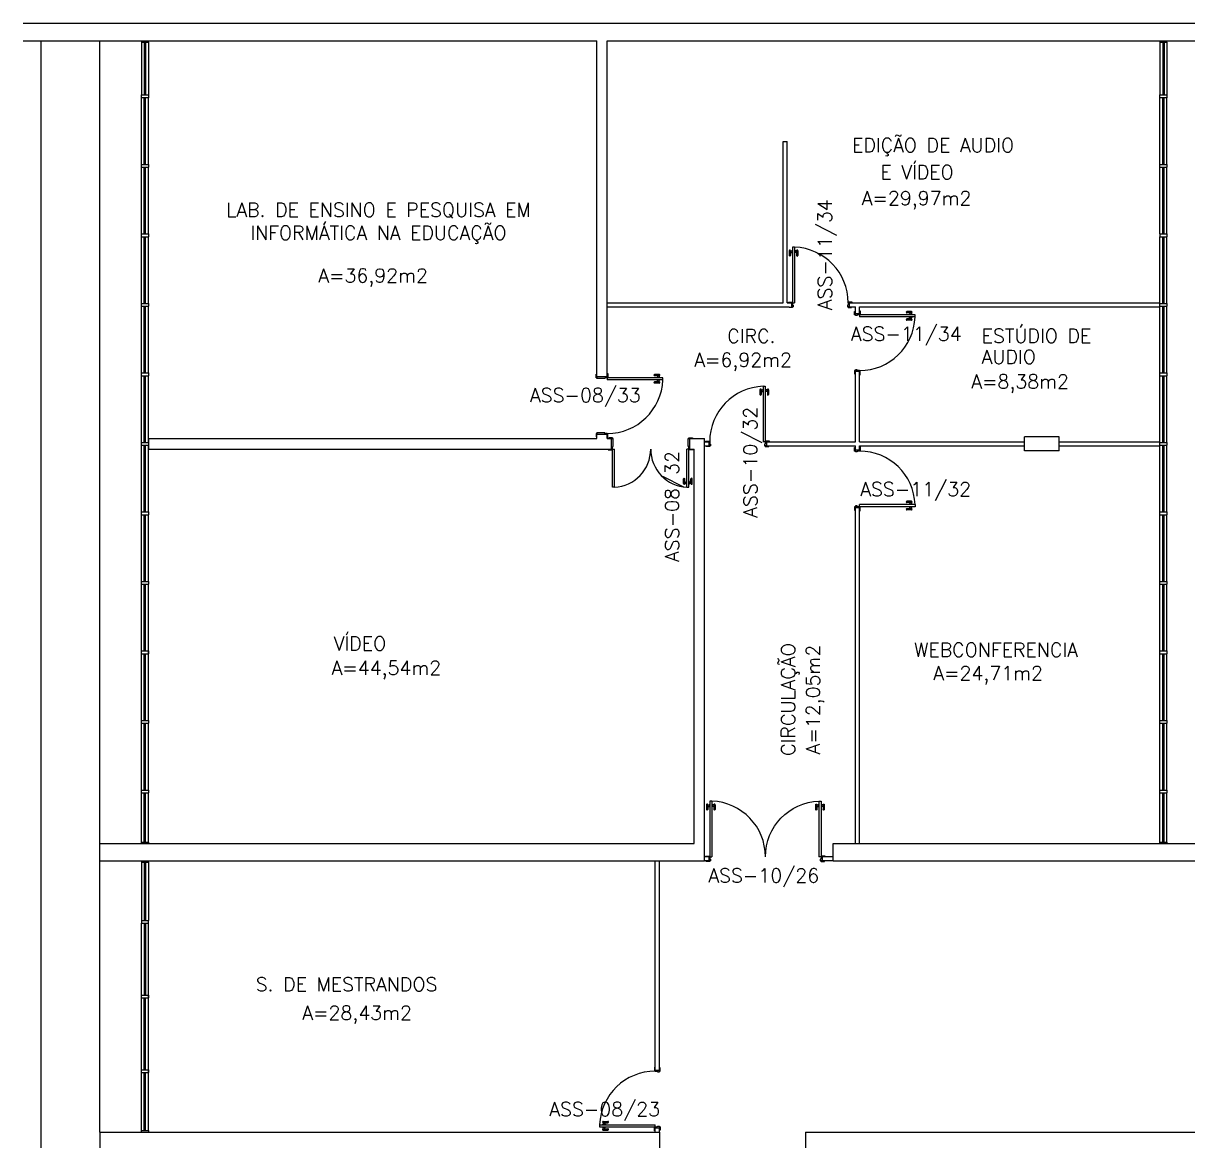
# Model space of a CAD drawing. Extents: x 272.3 to 314.2, y 193.7 to 231.5.
# Drawn here: x 272.27 to 289.02, y 215.4 to 231.48 of the extents above; entities that cross this region are included whole.
import ezdxf

# ---------------------------------------------------------------- set-up
doc = ezdxf.new("R2010")
doc.units = 0
doc.header["$LTSCALE"] = 0.01
for name, color, linetype in [('ALVENARIA', 2, 'CONTINUOUS'), ('AREA', 2, 'CONTINUOUS'), ('DIVISÓRIA', 2, 'CONTINUOUS'), ('ENDEREÇO', 2, 'CONTINUOUS'), ('JANELA', 1, 'CONTINUOUS'), ('MACANETA', 2, 'CONTINUOUS'), ('MARCO', 2, 'CONTINUOUS'), ('PISO', 1, 'CONTINUOUS'), ('PORTA', 2, 'CONTINUOUS'), ('TEXTO', 2, 'CONTINUOUS')]:
    doc.layers.add(name, color=color, linetype=linetype)
doc.styles.add('UNB-100', font='simplex.shx', dxfattribs={"height": 0.4})
doc.styles.add('UNB-200', font='simplex.shx', dxfattribs={"height": 0.3})

# ---------------------------------------------------------------- blocks, each defined once
blk = doc.blocks.new('MACANETA')
at = {"layer": 'MACANETA', "color": 1}
for p, q in [((-0.077, 0.052), (-0.077, 0.12)), ((-0.059, 0.052), (-0.059, 0.12)), ((-0.059, 0.075), (-0.036, 0.075)), ((-0.059, 0.052), (-0.036, 0.052)), ((-0.036, 0.044), (-0.036, 0.084)), ((-0.036, 0.084), (-0.03, 0.084)), ((-0.036, 0.044), (-0.03, 0.044)), ((0.006, 0.084), (0, 0.084)), ((0.006, 0.044), (0, 0.044)), ((0.006, 0.044), (0.006, 0.084)), ((0.029, 0.075), (0.006, 0.075)), ((0.029, 0.052), (0.006, 0.052)), ((0.029, 0.052), (0.029, 0.12)), ((0.047, 0.052), (0.047, 0.12))]:
    blk.add_line(p, q, dxfattribs=at)
for centre, start, end in [((-0.068, 0.12), 90, 180), ((-0.068, 0.052), 180, 270), ((-0.068, 0.12), 0, 90), ((-0.068, 0.052), 270, 0), ((0.038, 0.12), 90, 180), ((0.038, 0.052), 180, 270), ((0.038, 0.12), 0, 90), ((0.038, 0.052), 270, 0)]:
    blk.add_arc(centre, 0.00874, start, end, dxfattribs=at)
blk = doc.blocks.new('DOOR-80')
at = {"layer": 'PORTA'}
for p, q in [((-0.045, -0.8), (-0.045, 0)), ((-0.015, 0), (-0.045, 0)), ((-0.015, -0.8), (-0.015, 0)), ((-0.045, -0.8), (-0.015, -0.8))]:
    blk.add_line(p, q, dxfattribs=at)
at = {"layer": 'PORTA', "color": 1}
blk.add_arc((-0.015, 0), 0.8, 180, 267.8509, dxfattribs=at)
at = {"layer": 'PORTA'}
blk.add_blockref('MACANETA', (-0.015, -0.8), dxfattribs=at)
blk = doc.blocks.new('DOOR80')
at = {"layer": 'PORTA'}
for p, q in [((0.015, -0.8), (0.015, 0)), ((0.015, 0), (0.045, 0)), ((0.045, -0.8), (0.045, 0)), ((0.045, -0.8), (0.015, -0.8))]:
    blk.add_line(p, q, dxfattribs=at)
at = {"layer": 'PORTA', "color": 1}
blk.add_arc((0.015, 0), 0.8, 272.1491, 0, dxfattribs=at)
at = {"layer": 'PORTA'}
blk.add_blockref('MACANETA', (0.045, -0.8), dxfattribs=at)

msp = doc.modelspace()

# ---------------------------------------------------------------- linework, layer by layer
at = {"layer": 'ALVENARIA'}
for p, q in [((272.274, 231.478), (289.324, 231.478)), ((272.274, 231.228), (280.524, 231.228)), ((280.524, 226.393), (280.524, 231.228)), ((280.674, 231.228), (289.324, 231.228)), ((280.674, 226.393), (280.674, 231.228)), ((283.204, 229.778), (283.264, 229.778)), ((280.674, 226.393), (280.524, 226.393)), ((274.074, 225.503), (274.074, 225.353)), ((274.074, 225.503), (280.524, 225.503)), ((280.524, 225.503), (280.524, 225.563)), ((280.674, 225.563), (280.524, 225.563)), ((280.674, 225.503), (280.674, 225.563)), ((280.674, 225.503), (280.734, 225.503)), ((280.734, 225.353), (280.734, 225.503)), ((281.864, 225.353), (281.864, 225.503)), ((281.864, 225.503), (282.074, 225.503)), ((282.074, 219.428), (282.074, 225.503)), ((287.174, 225.528), (286.674, 225.528)), ((286.674, 225.328), (286.674, 225.528)), ((287.174, 225.328), (287.174, 225.528)), ((274.074, 225.353), (280.734, 225.353)), ((281.864, 225.353), (281.924, 225.353)), ((281.924, 219.678), (281.924, 225.353)), ((287.174, 225.328), (286.674, 225.328)), ((273.374, 219.678), (281.924, 219.678)), ((273.374, 219.428), (273.374, 219.678)), ((283.924, 219.678), (289.324, 219.678)), ((283.924, 219.428), (283.924, 219.678)), ((273.374, 219.428), (282.074, 219.428)), ((283.924, 219.428), (289.324, 219.428)), ((273.374, 215.528), (281.424, 215.528)), ((273.374, 215.528), (273.374, 215.278)), ((281.424, 215.528), (281.424, 215.218)), ((283.524, 215.528), (289.324, 215.528)), ((283.524, 215.528), (283.524, 215.278))]:
    msp.add_line(p, q, dxfattribs=at)
at = {"layer": 'DIVISÓRIA'}
for p, q in [((283.204, 227.458), (283.204, 229.778)), ((283.264, 227.458), (283.264, 229.778)), ((283.279, 227.458), (283.279, 227.468)), ((283.279, 227.468), (283.329, 227.468)), ((283.329, 227.468), (283.329, 227.458)), ((284.199, 227.468), (284.149, 227.468)), ((284.149, 227.468), (284.149, 227.458)), ((284.199, 227.458), (284.199, 227.468)), ((280.674, 227.458), (283.204, 227.458)), ((280.674, 227.398), (283.289, 227.398)), ((283.264, 227.458), (283.324, 227.458)), ((283.289, 227.388), (283.289, 227.398)), ((283.339, 227.388), (283.289, 227.388)), ((283.324, 227.458), (283.324, 227.398)), ((283.324, 227.458), (283.329, 227.458)), ((283.324, 227.398), (283.339, 227.398)), ((283.329, 227.458), (283.339, 227.458)), ((283.339, 227.458), (283.339, 227.423)), ((283.339, 227.423), (283.349, 227.423)), ((283.349, 227.398), (283.339, 227.398)), ((283.339, 227.398), (283.339, 227.388)), ((283.349, 227.423), (283.349, 227.398)), ((284.139, 227.423), (284.129, 227.423)), ((284.129, 227.423), (284.129, 227.398)), ((284.129, 227.398), (284.139, 227.398)), ((284.149, 227.458), (284.139, 227.458)), ((284.139, 227.458), (284.139, 227.423)), ((284.139, 227.398), (284.139, 227.388)), ((284.154, 227.398), (284.139, 227.398)), ((284.139, 227.388), (284.189, 227.388)), ((284.154, 227.458), (284.149, 227.458)), ((284.154, 227.458), (284.154, 227.398)), ((284.154, 227.458), (288.624, 227.458)), ((284.154, 227.398), (284.243, 227.398)), ((284.189, 227.388), (284.189, 227.398)), ((284.233, 227.283), (284.233, 227.333)), ((284.233, 227.333), (284.243, 227.333)), ((284.243, 227.298), (284.243, 227.398)), ((284.303, 227.298), (284.243, 227.298)), ((284.243, 227.298), (284.243, 227.283)), ((284.303, 227.398), (288.624, 227.398)), ((284.303, 227.298), (284.303, 227.398)), ((284.303, 227.343), (284.313, 227.343)), ((284.303, 227.298), (284.303, 227.293)), ((284.313, 227.343), (284.313, 227.293)), ((288.624, 227.398), (288.624, 227.458)), ((284.243, 227.283), (284.233, 227.283)), ((284.243, 227.273), (284.243, 227.283)), ((284.268, 227.273), (284.243, 227.273)), ((284.303, 227.283), (284.268, 227.283)), ((284.268, 227.283), (284.268, 227.273)), ((284.313, 227.293), (284.303, 227.293)), ((284.303, 227.293), (284.303, 227.283)), ((284.243, 226.483), (284.233, 226.483)), ((284.233, 226.483), (284.233, 226.433)), ((284.268, 226.493), (284.243, 226.493)), ((284.243, 226.493), (284.243, 226.483)), ((284.243, 226.468), (284.243, 226.483)), ((284.243, 225.458), (284.243, 226.468)), ((284.303, 226.468), (284.243, 226.468)), ((284.268, 226.483), (284.268, 226.493)), ((284.303, 226.483), (284.268, 226.483)), ((284.303, 226.473), (284.303, 226.483)), ((284.313, 226.473), (284.303, 226.473)), ((284.303, 226.468), (284.303, 226.473)), ((284.303, 225.458), (284.303, 226.468)), ((284.313, 226.423), (284.313, 226.473)), ((284.233, 226.433), (284.243, 226.433)), ((284.303, 226.423), (284.313, 226.423)), ((282.074, 225.458), (282.133, 225.458)), ((282.088, 225.458), (282.088, 225.468)), ((282.088, 225.468), (282.138, 225.468)), ((282.133, 225.458), (282.133, 225.398)), ((282.133, 225.458), (282.138, 225.458)), ((282.138, 225.468), (282.138, 225.458)), ((282.138, 225.458), (282.148, 225.458)), ((282.148, 225.458), (282.148, 225.423)), ((282.958, 225.458), (282.948, 225.458)), ((282.948, 225.458), (282.948, 225.423)), ((283.008, 225.468), (282.958, 225.468)), ((282.958, 225.468), (282.958, 225.458)), ((282.963, 225.458), (282.958, 225.458)), ((282.963, 225.458), (282.963, 225.398)), ((282.963, 225.458), (284.243, 225.458)), ((283.008, 225.458), (283.008, 225.468)), ((284.303, 225.458), (286.674, 225.458)), ((287.174, 225.458), (288.624, 225.458)), ((288.624, 225.398), (288.624, 225.458)), ((282.074, 225.398), (282.133, 225.398)), ((282.098, 225.388), (282.098, 225.398)), ((282.148, 225.388), (282.098, 225.388)), ((282.133, 225.398), (282.148, 225.398)), ((282.148, 225.423), (282.158, 225.423)), ((282.158, 225.398), (282.148, 225.398)), ((282.148, 225.398), (282.148, 225.388)), ((282.158, 225.423), (282.158, 225.398)), ((282.948, 225.423), (282.938, 225.423)), ((282.938, 225.423), (282.938, 225.398)), ((282.938, 225.398), (282.948, 225.398)), ((282.948, 225.398), (282.948, 225.388)), ((282.963, 225.398), (282.948, 225.398)), ((282.948, 225.388), (282.998, 225.388)), ((282.963, 225.398), (284.243, 225.398)), ((282.998, 225.388), (282.998, 225.398)), ((284.233, 225.324), (284.233, 225.374)), ((284.233, 225.374), (284.243, 225.374)), ((284.243, 225.324), (284.233, 225.324)), ((284.243, 225.339), (284.243, 225.398)), ((284.303, 225.339), (284.243, 225.339)), ((284.243, 225.339), (284.243, 225.324)), ((284.243, 225.314), (284.243, 225.324)), ((284.268, 225.314), (284.243, 225.314)), ((284.303, 225.324), (284.268, 225.324)), ((284.268, 225.324), (284.268, 225.314)), ((284.303, 225.398), (286.674, 225.398)), ((284.303, 225.339), (284.303, 225.398)), ((284.303, 225.384), (284.313, 225.384)), ((284.303, 225.339), (284.303, 225.334)), ((284.313, 225.334), (284.303, 225.334)), ((284.303, 225.334), (284.303, 225.324)), ((284.313, 225.384), (284.313, 225.334)), ((287.174, 225.398), (288.624, 225.398)), ((284.243, 224.524), (284.233, 224.524)), ((284.233, 224.524), (284.233, 224.474)), ((284.233, 224.474), (284.243, 224.474)), ((284.243, 224.534), (284.243, 224.524)), ((284.268, 224.534), (284.243, 224.534)), ((284.243, 224.509), (284.243, 224.524)), ((284.243, 219.678), (284.243, 224.509)), ((284.303, 224.509), (284.243, 224.509)), ((284.268, 224.524), (284.268, 224.534)), ((284.303, 224.524), (284.268, 224.524)), ((284.303, 224.514), (284.303, 224.524)), ((284.313, 224.514), (284.303, 224.514)), ((284.303, 224.509), (284.303, 224.514)), ((284.303, 219.678), (284.303, 224.509)), ((284.303, 224.464), (284.313, 224.464)), ((284.313, 224.464), (284.313, 224.514)), ((274.074, 222.398), (274.074, 222.458)), ((288.624, 222.398), (288.624, 222.458)), ((281.364, 216.418), (281.364, 219.428)), ((281.424, 216.418), (281.424, 219.428)), ((282.134, 219.488), (282.074, 219.488)), ((282.134, 219.428), (282.074, 219.428)), ((282.134, 219.488), (282.134, 219.428)), ((283.924, 219.488), (283.764, 219.488)), ((283.764, 219.488), (283.764, 219.428)), ((283.924, 219.428), (283.764, 219.428)), ((281.364, 216.463), (281.354, 216.463)), ((281.354, 216.463), (281.354, 216.413)), ((281.354, 216.413), (281.364, 216.413)), ((281.364, 216.418), (281.424, 216.418)), ((281.364, 216.418), (281.364, 216.413)), ((281.364, 216.413), (281.364, 216.403)), ((281.434, 216.453), (281.424, 216.453)), ((281.424, 216.418), (281.424, 216.403)), ((281.434, 216.403), (281.434, 216.453)), ((281.364, 216.403), (281.399, 216.403)), ((281.399, 216.403), (281.399, 216.393)), ((281.399, 216.393), (281.424, 216.393)), ((281.424, 216.393), (281.424, 216.403)), ((281.424, 216.403), (281.434, 216.403)), ((281.354, 215.543), (281.354, 215.593)), ((281.354, 215.593), (281.364, 215.593)), ((281.364, 215.593), (281.364, 215.603)), ((281.364, 215.603), (281.399, 215.603)), ((281.364, 215.588), (281.364, 215.593)), ((281.364, 215.528), (281.364, 215.588)), ((281.364, 215.588), (281.424, 215.588)), ((281.399, 215.603), (281.399, 215.613)), ((281.399, 215.613), (281.424, 215.613)), ((281.424, 215.613), (281.424, 215.603)), ((281.424, 215.603), (281.434, 215.603)), ((281.424, 215.588), (281.424, 215.603)), ((281.424, 215.528), (281.424, 215.588)), ((281.434, 215.603), (281.434, 215.553)), ((281.364, 215.543), (281.354, 215.543)), ((281.434, 215.553), (281.424, 215.553))]:
    msp.add_line(p, q, dxfattribs=at)
at = {"layer": 'JANELA'}
for p, q in [((273.974, 231.228), (273.974, 231.208)), ((273.974, 231.208), (274.074, 231.208)), ((273.974, 231.208), (273.974, 230.448)), ((274.014, 231.208), (274.014, 230.448)), ((274.034, 231.208), (274.034, 230.448)), ((274.074, 231.208), (274.074, 231.228)), ((274.074, 231.208), (274.074, 230.448)), ((288.624, 231.228), (288.624, 231.208)), ((288.624, 231.208), (288.624, 230.448)), ((288.624, 231.208), (288.724, 231.208)), ((288.664, 231.208), (288.664, 230.448)), ((288.684, 231.208), (288.684, 230.448)), ((288.724, 231.208), (288.724, 231.228)), ((288.724, 231.208), (288.724, 230.448)), ((273.974, 230.448), (274.074, 230.448)), ((273.974, 230.408), (273.974, 230.448)), ((273.974, 229.448), (273.974, 230.408)), ((274.074, 230.408), (273.974, 230.408)), ((274.014, 229.448), (274.014, 230.408)), ((274.034, 229.448), (274.034, 230.408)), ((274.074, 230.448), (274.074, 230.408)), ((274.074, 229.448), (274.074, 230.408)), ((288.624, 230.408), (288.624, 230.448)), ((288.624, 230.448), (288.724, 230.448)), ((288.724, 230.408), (288.624, 230.408)), ((288.624, 229.448), (288.624, 230.408)), ((288.664, 229.448), (288.664, 230.408)), ((288.684, 229.448), (288.684, 230.408)), ((288.724, 230.448), (288.724, 230.408)), ((288.724, 229.448), (288.724, 230.408)), ((273.974, 229.408), (273.974, 229.448)), ((273.974, 229.448), (274.074, 229.448)), ((273.974, 229.408), (274.074, 229.408)), ((273.974, 228.448), (273.974, 229.408)), ((274.014, 228.448), (274.014, 229.408)), ((274.034, 228.448), (274.034, 229.408)), ((274.074, 229.448), (274.074, 229.408)), ((274.074, 228.448), (274.074, 229.408)), ((288.624, 229.448), (288.724, 229.448)), ((288.624, 229.408), (288.624, 229.448)), ((288.624, 229.408), (288.724, 229.408)), ((288.624, 228.448), (288.624, 229.408)), ((288.664, 228.448), (288.664, 229.408)), ((288.684, 228.448), (288.684, 229.408)), ((288.724, 229.448), (288.724, 229.408)), ((288.724, 228.448), (288.724, 229.408)), ((273.974, 228.408), (273.974, 228.448)), ((273.974, 228.448), (274.074, 228.448)), ((273.974, 228.448), (274.074, 228.448)), ((273.974, 227.448), (273.974, 228.408)), ((273.974, 228.408), (274.074, 228.408)), ((273.974, 228.408), (274.074, 228.408)), ((274.014, 227.448), (274.014, 228.408)), ((274.034, 227.448), (274.034, 228.408)), ((274.074, 228.448), (274.074, 228.408)), ((274.074, 227.448), (274.074, 228.408)), ((288.624, 228.448), (288.724, 228.448)), ((288.624, 228.448), (288.624, 228.408)), ((288.624, 228.408), (288.724, 228.408)), ((288.624, 227.448), (288.624, 228.408)), ((288.664, 227.448), (288.664, 228.408)), ((288.684, 227.448), (288.684, 228.408)), ((288.724, 228.448), (288.724, 228.408)), ((288.724, 227.448), (288.724, 228.408)), ((273.974, 227.448), (274.074, 227.448)), ((273.974, 227.408), (273.974, 227.448)), ((273.974, 226.448), (273.974, 227.408)), ((273.974, 227.408), (274.074, 227.408)), ((274.014, 226.448), (274.014, 227.408)), ((274.034, 226.448), (274.034, 227.408)), ((274.074, 227.448), (274.074, 227.408)), ((274.074, 226.448), (274.074, 227.408)), ((288.624, 227.408), (288.624, 227.448)), ((288.624, 227.408), (288.624, 227.448)), ((288.624, 227.448), (288.724, 227.448)), ((288.624, 226.448), (288.624, 227.408)), ((288.624, 227.408), (288.724, 227.408)), ((288.664, 226.448), (288.664, 227.408)), ((288.684, 226.448), (288.684, 227.408)), ((288.724, 227.448), (288.724, 227.408)), ((288.724, 226.448), (288.724, 227.408)), ((273.974, 226.448), (274.074, 226.448)), ((273.974, 226.408), (273.974, 226.448)), ((273.974, 225.448), (273.974, 226.408)), ((273.974, 226.408), (274.074, 226.408)), ((274.014, 225.448), (274.014, 226.408)), ((274.034, 225.448), (274.034, 226.408)), ((274.074, 226.448), (274.074, 226.408)), ((274.074, 225.448), (274.074, 226.408)), ((288.624, 226.408), (288.624, 226.448)), ((288.624, 226.448), (288.724, 226.448)), ((288.624, 226.408), (288.724, 226.408)), ((288.624, 225.448), (288.624, 226.408)), ((288.664, 225.448), (288.664, 226.408)), ((288.684, 225.448), (288.684, 226.408)), ((288.724, 226.448), (288.724, 226.408)), ((288.724, 225.448), (288.724, 226.408)), ((273.974, 225.448), (274.074, 225.448)), ((273.974, 225.408), (273.974, 225.448)), ((273.974, 224.448), (273.974, 225.408)), ((273.974, 225.408), (274.074, 225.408)), ((274.014, 224.448), (274.014, 225.408)), ((274.034, 224.448), (274.034, 225.408)), ((274.074, 224.448), (274.074, 225.408)), ((288.624, 225.408), (288.624, 225.448)), ((288.624, 225.408), (288.624, 225.448)), ((288.624, 225.448), (288.724, 225.448)), ((288.624, 225.408), (288.724, 225.408)), ((288.624, 224.448), (288.624, 225.408)), ((288.664, 224.448), (288.664, 225.408)), ((288.684, 224.448), (288.684, 225.408)), ((288.724, 225.448), (288.724, 225.408)), ((288.724, 224.448), (288.724, 225.408)), ((273.974, 224.448), (274.074, 224.448)), ((273.974, 224.408), (273.974, 224.448)), ((273.974, 223.448), (273.974, 224.408)), ((273.974, 224.408), (274.074, 224.408)), ((274.014, 223.448), (274.014, 224.408)), ((274.034, 223.448), (274.034, 224.408)), ((274.074, 224.448), (274.074, 224.408)), ((274.074, 223.448), (274.074, 224.408)), ((288.624, 224.408), (288.624, 224.448)), ((288.624, 224.448), (288.724, 224.448)), ((288.624, 224.408), (288.724, 224.408)), ((288.624, 223.448), (288.624, 224.408)), ((288.664, 223.448), (288.664, 224.408)), ((288.684, 223.448), (288.684, 224.408)), ((288.724, 224.448), (288.724, 224.408)), ((288.724, 223.448), (288.724, 224.408)), ((273.974, 223.448), (274.074, 223.448)), ((273.974, 223.408), (273.974, 223.448)), ((274.074, 223.448), (274.074, 223.408)), ((288.624, 223.408), (288.624, 223.448)), ((288.624, 223.448), (288.724, 223.448)), ((288.724, 223.448), (288.724, 223.408)), ((273.974, 223.408), (274.074, 223.408)), ((273.974, 222.448), (273.974, 223.408)), ((274.014, 222.448), (274.014, 223.408)), ((274.034, 222.448), (274.034, 223.408)), ((274.074, 222.448), (274.074, 223.408)), ((288.624, 223.408), (288.724, 223.408)), ((288.624, 222.448), (288.624, 223.408)), ((288.664, 222.448), (288.664, 223.408)), ((288.684, 222.448), (288.684, 223.408)), ((288.724, 222.448), (288.724, 223.408)), ((273.974, 222.448), (274.074, 222.448)), ((273.974, 222.408), (273.974, 222.448)), ((274.074, 222.448), (274.074, 222.408)), ((288.624, 222.408), (288.624, 222.448)), ((288.624, 222.408), (288.624, 222.448)), ((288.624, 222.448), (288.724, 222.448)), ((288.724, 222.448), (288.724, 222.408)), ((273.974, 221.448), (273.974, 222.408)), ((273.974, 222.408), (274.074, 222.408)), ((274.014, 221.448), (274.014, 222.408)), ((274.034, 221.448), (274.034, 222.408)), ((274.074, 221.448), (274.074, 222.408)), ((288.624, 222.408), (288.724, 222.408)), ((288.624, 221.448), (288.624, 222.408)), ((288.664, 221.448), (288.664, 222.408)), ((288.684, 221.448), (288.684, 222.408)), ((288.724, 221.448), (288.724, 222.408)), ((273.974, 221.448), (274.074, 221.448)), ((273.974, 221.408), (273.974, 221.448)), ((274.074, 221.448), (274.074, 221.408)), ((288.624, 221.408), (288.624, 221.448)), ((288.624, 221.448), (288.724, 221.448)), ((288.724, 221.448), (288.724, 221.408)), ((273.974, 220.448), (273.974, 221.408)), ((273.974, 221.408), (274.074, 221.408)), ((274.014, 220.448), (274.014, 221.408)), ((274.034, 220.448), (274.034, 221.408)), ((274.074, 220.448), (274.074, 221.408)), ((288.624, 221.408), (288.724, 221.408)), ((288.624, 220.448), (288.624, 221.408)), ((288.664, 220.448), (288.664, 221.408)), ((288.684, 220.448), (288.684, 221.408)), ((288.724, 220.448), (288.724, 221.408)), ((273.974, 220.448), (274.074, 220.448)), ((273.974, 220.408), (273.974, 220.448)), ((274.074, 220.448), (274.074, 220.408)), ((288.624, 220.408), (288.624, 220.448)), ((288.624, 220.448), (288.724, 220.448)), ((288.724, 220.448), (288.724, 220.408)), ((273.974, 219.698), (273.974, 220.408)), ((273.974, 220.408), (274.074, 220.408)), ((274.014, 219.698), (274.014, 220.408)), ((274.034, 219.698), (274.034, 220.408)), ((274.074, 219.698), (274.074, 220.408)), ((288.624, 219.698), (288.624, 220.408)), ((288.624, 220.408), (288.724, 220.408)), ((288.664, 219.698), (288.664, 220.408)), ((288.684, 219.698), (288.684, 220.408)), ((288.724, 219.698), (288.724, 220.408)), ((273.974, 219.698), (274.074, 219.698)), ((273.974, 219.678), (273.974, 219.698)), ((274.074, 219.698), (274.074, 219.678)), ((288.624, 219.678), (288.624, 219.698)), ((288.624, 219.698), (288.724, 219.698)), ((288.724, 219.698), (288.724, 219.678)), ((273.974, 219.428), (273.974, 219.408)), ((274.074, 219.408), (274.074, 219.428)), ((273.974, 219.408), (274.074, 219.408)), ((273.974, 219.408), (273.974, 218.573)), ((274.014, 219.408), (274.014, 218.573)), ((274.034, 219.408), (274.034, 218.573)), ((274.074, 219.408), (274.074, 218.573)), ((273.974, 218.573), (273.974, 218.533)), ((273.974, 218.573), (274.074, 218.573)), ((273.974, 218.533), (274.074, 218.533)), ((273.974, 216.423), (273.974, 218.533)), ((274.014, 218.533), (274.014, 217.498)), ((274.034, 218.533), (274.034, 217.498)), ((274.074, 218.533), (274.074, 218.573)), ((274.074, 215.548), (274.074, 218.533)), ((273.974, 217.498), (274.074, 217.498)), ((273.974, 217.458), (273.974, 217.498)), ((273.974, 217.458), (274.074, 217.458)), ((274.014, 216.423), (274.014, 217.458)), ((274.034, 216.423), (274.034, 217.458)), ((274.074, 217.498), (274.074, 217.458)), ((273.974, 216.383), (273.974, 216.423)), ((273.974, 216.423), (274.074, 216.423)), ((274.074, 216.423), (274.074, 216.383)), ((273.974, 215.548), (273.974, 216.383)), ((273.974, 216.383), (274.074, 216.383)), ((274.014, 215.548), (274.014, 216.383)), ((274.034, 215.548), (274.034, 216.383)), ((273.974, 215.528), (273.974, 215.548)), ((273.974, 215.548), (274.074, 215.548)), ((274.074, 215.548), (274.074, 215.528))]:
    msp.add_line(p, q, dxfattribs=at)
at = {"layer": 'MARCO'}
for p, q in [((280.514, 226.378), (280.514, 226.428)), ((280.514, 226.428), (280.524, 226.428)), ((280.524, 226.378), (280.514, 226.378)), ((280.524, 226.393), (280.524, 226.378)), ((280.524, 226.368), (280.524, 226.378)), ((280.639, 226.368), (280.524, 226.368)), ((280.674, 226.378), (280.639, 226.378)), ((280.639, 226.378), (280.639, 226.368)), ((280.674, 226.438), (280.684, 226.438)), ((280.674, 226.393), (280.674, 226.388)), ((280.684, 226.388), (280.674, 226.388)), ((280.674, 226.388), (280.674, 226.378)), ((280.684, 226.438), (280.684, 226.388)), ((280.524, 225.578), (280.514, 225.578)), ((280.514, 225.578), (280.514, 225.528)), ((280.514, 225.528), (280.524, 225.528)), ((280.639, 225.588), (280.524, 225.588)), ((280.524, 225.588), (280.524, 225.578)), ((280.524, 225.563), (280.524, 225.578)), ((280.639, 225.578), (280.639, 225.588)), ((280.674, 225.578), (280.639, 225.578)), ((280.674, 225.568), (280.674, 225.578)), ((280.684, 225.568), (280.674, 225.568)), ((280.674, 225.563), (280.674, 225.568)), ((280.674, 225.518), (280.684, 225.518)), ((280.684, 225.518), (280.684, 225.568)), ((280.699, 225.513), (280.699, 225.503)), ((280.749, 225.513), (280.699, 225.513)), ((280.734, 225.503), (280.749, 225.503)), ((280.749, 225.503), (280.749, 225.513)), ((280.759, 225.503), (280.749, 225.503)), ((280.759, 225.388), (280.759, 225.503)), ((281.839, 225.388), (281.839, 225.503)), ((281.839, 225.503), (281.849, 225.503)), ((281.849, 225.503), (281.849, 225.513)), ((281.849, 225.513), (281.899, 225.513)), ((281.864, 225.503), (281.849, 225.503)), ((281.899, 225.513), (281.899, 225.503)), ((280.689, 225.353), (280.689, 225.343)), ((280.689, 225.343), (280.739, 225.343)), ((280.734, 225.353), (280.739, 225.353)), ((280.739, 225.353), (280.749, 225.353)), ((280.739, 225.343), (280.739, 225.353)), ((280.749, 225.388), (280.759, 225.388)), ((280.749, 225.353), (280.749, 225.388)), ((281.849, 225.388), (281.839, 225.388)), ((281.849, 225.353), (281.849, 225.388)), ((281.859, 225.353), (281.849, 225.353)), ((281.859, 225.343), (281.859, 225.353)), ((281.864, 225.353), (281.859, 225.353)), ((281.909, 225.343), (281.859, 225.343)), ((281.909, 225.353), (281.909, 225.343)), ((282.089, 219.488), (282.089, 219.498)), ((282.089, 219.498), (282.139, 219.498)), ((282.099, 219.418), (282.099, 219.428)), ((282.134, 219.488), (282.139, 219.488)), ((282.134, 219.428), (282.149, 219.428)), ((282.139, 219.498), (282.139, 219.488)), ((282.139, 219.488), (282.149, 219.488)), ((282.149, 219.488), (282.149, 219.453)), ((282.149, 219.453), (282.159, 219.453)), ((282.159, 219.428), (282.149, 219.428)), ((282.149, 219.428), (282.149, 219.418)), ((282.159, 219.453), (282.159, 219.428)), ((283.749, 219.453), (283.739, 219.453)), ((283.739, 219.453), (283.739, 219.428)), ((283.739, 219.428), (283.749, 219.428)), ((283.759, 219.488), (283.749, 219.488)), ((283.749, 219.488), (283.749, 219.453)), ((283.749, 219.428), (283.749, 219.418)), ((283.764, 219.428), (283.749, 219.428)), ((283.809, 219.498), (283.759, 219.498)), ((283.759, 219.498), (283.759, 219.488)), ((283.764, 219.488), (283.759, 219.488)), ((283.799, 219.418), (283.799, 219.428)), ((283.809, 219.488), (283.809, 219.498)), ((282.149, 219.418), (282.099, 219.418)), ((283.749, 219.418), (283.799, 219.418))]:
    msp.add_line(p, q, dxfattribs=at)
at = {"layer": 'PISO'}
for p, q in [((272.524, 231.228), (272.524, 193.928)), ((273.374, 219.678), (273.374, 231.228)), ((273.374, 215.528), (273.374, 219.428))]:
    msp.add_line(p, q, dxfattribs=at)
at = {"layer": 'PORTA'}
for p, q in [((280.749, 225.353), (280.779, 225.353)), ((280.749, 224.804), (280.749, 225.353)), ((280.779, 224.804), (280.779, 225.353)), ((281.819, 224.804), (281.819, 225.353)), ((281.849, 225.353), (281.819, 225.353)), ((281.849, 224.804), (281.849, 225.353)), ((280.779, 224.804), (280.749, 224.804)), ((281.819, 224.804), (281.849, 224.804))]:
    msp.add_line(p, q, dxfattribs=at)
at = {"layer": 'PORTA', "color": 1}
for centre, start, end in [((280.749, 225.353), 272.866, 360), ((281.849, 225.353), 180, 267.134)]:
    msp.add_arc(centre, 0.55, start, end, dxfattribs=at)

# ---------------------------------------------------------------- block references
at = {"layer": 'DIVISÓRIA'}
for name, p, rotation in [('DOOR-80', (283.324, 227.458), 180.0000000102885), ('DOOR-80', (284.303, 227.298), 90.00000001028847), ('DOOR80', (282.963, 225.458), 180.0000000051447), ('DOOR80', (284.303, 224.509), 90.00000000514468), ('DOOR-80', (282.134, 219.488), 180)]:
    msp.add_blockref(name, p, dxfattribs=dict(at, rotation=rotation))
at = {"layer": 'DIVISÓRIA', "xscale": -1, "rotation": 180}
msp.add_blockref('DOOR-80', (283.764, 219.488), dxfattribs=at)
at = {"layer": 'PORTA'}
for name, p, rotation in [('DOOR-80', (280.674, 226.393), 90.00000000257235), ('MACANETA', (281.849, 224.804), 5.145153636476607e-09), ('DOOR-80', (281.364, 215.588), 270.0000000025722)]:
    msp.add_blockref(name, p, dxfattribs=dict(at, rotation=rotation))

# ---------------------------------------------------------------- texts
at = {"layer": 'AREA', "style": 'UNB-100'}
for s, p in [('A=29,97m2', (284.334, 228.862)), ('A=36,92m2', (276.517, 227.748)), ('A=6,92m2', (281.925, 226.536)), ('A=8,38m2', (285.91, 226.224)), ('A=44,54m2', (276.708, 222.105)), ('A=24,71m2', (285.364, 222.029)), ('A=28,43m2', (276.287, 217.143))]:
    msp.add_text(s, height=0.2, dxfattribs=at).set_placement(p)
at = {"layer": 'AREA', "style": 'UNB-200'}
for s, p in [('CIRCULAÇÃO', (283.377, 220.94)), ('A=12,05m2', (283.734, 220.961))]:
    msp.add_text(s, height=0.2, rotation=90, dxfattribs=at).set_placement(p)
at = {"layer": 'ENDEREÇO', "style": 'UNB-100'}
for s, p in [('ASS-11/34', (283.905, 227.352)), ('ASS-10/32', (282.832, 224.366)), ('ASS-08/32', (281.706, 223.73))]:
    msp.add_text(s, height=0.2, rotation=90, dxfattribs=at).set_placement(p)
for s, p in [('ASS-11/34', (284.178, 226.911)), ('ASS-08/33', (279.562, 226.028)), ('ASS-11/32', (284.313, 224.677)), ('ASS-10/26', (282.128, 219.118)), ('ASS-08/23', (279.84, 215.757))]:
    msp.add_text(s, height=0.2, dxfattribs=at).set_placement(p)
at = {"layer": 'TEXTO', "style": 'UNB-200'}
for s, p in [('EDIÇÃO DE AUDIO ', (284.195, 229.624)), (' E VÍDEO', (284.466, 229.235)), ('ESTÚDIO DE', (286.059, 226.881)), ('CIRC.', (282.4, 226.879)), ('AUDIO', (286.059, 226.578)), ('VÍDEO', (276.739, 222.456)), ('WEBCONFERENCIA', (285.087, 222.363)), ('S. DE MESTRANDOS', (275.617, 217.553))]:
    msp.add_text(s, height=0.2, dxfattribs=at).set_placement(p)
at = {"layer": 'TEXTO', "insert": (277.383, 228.6), "char_height": 0.2, "width": 4.82299, "attachment_point": 5, "style": 'UNB-200'}
msp.add_mtext('LAB. DE ENSINO E PESQUISA EM INFORMÁTICA NA EDUCAÇÃO', dxfattribs=at)

doc.saveas('drawing.dxf')
